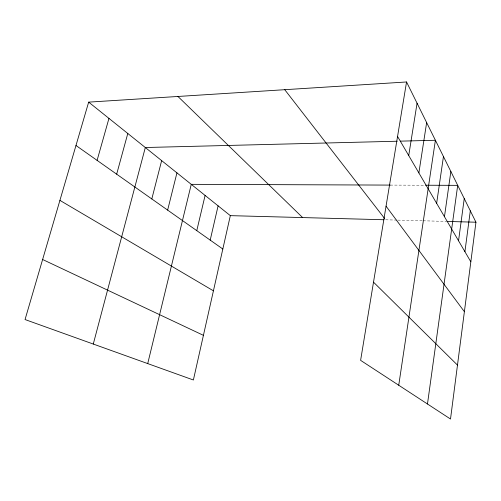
<?xml version="1.0" encoding="UTF-8"?>
<svg xmlns="http://www.w3.org/2000/svg" width="501" height="501" viewBox="0 0 501 501"><rect width="100%" height="100%" fill="white"/><g stroke="black" fill="none" stroke-linecap="round" stroke-linejoin="round"><path stroke-width="0.38" stroke-dasharray="2.5 1.88" d="M390.254 185.094L424.779 185.226M385.632 219.795L397.061 220.096M397.825 220.121L422.299 220.772M423.069 220.791L446.234 221.411"/><path stroke-width="0.75" d="M406.549 81.97L475.95 222.206L450.512 419.03L360.607 360.351L406.549 81.97L88.664 102.129L25.05 319.55L193.386 379.99L230.328 215.643L88.664 102.129M464.915 251.684L470.307 210.808M458.547 240.787L464.245 198.559M427.478 403.994L457.707 185.351L425.543 185.226M444.456 216.689L450.856 171.505M436.64 203.318L443.448 156.531M398.74 385.238L435.4 140.274L400.305 141.15M418.874 172.926L426.645 122.576M408.722 155.56L417.064 103.219M210.201 240.117L218.098 205.842M196.774 230.648L205.103 195.428M147.72 363.594L191.263 184.337L390.254 185.094M167.641 210.107L176.941 172.858M151.809 198.947L161.654 160.614M93.28 344.049L145.315 147.519L397.18 141.232M116.67 174.173L127.793 133.479M97.1 160.376L108.961 118.386M230.328 215.643L384.079 219.751M447.017 221.436L475.95 222.206M42.623 259.499L203.419 335.338M59.92 200.381L213.426 290.83M75.983 145.49L222.826 249.016M177.943 96.468L302.629 217.572M373.508 282.163L457.482 365.104M284.75 89.698L384.699 218.593M386.052 206.161L464.383 311.691M397.556 136.46L470.834 261.81"/></g></svg>
